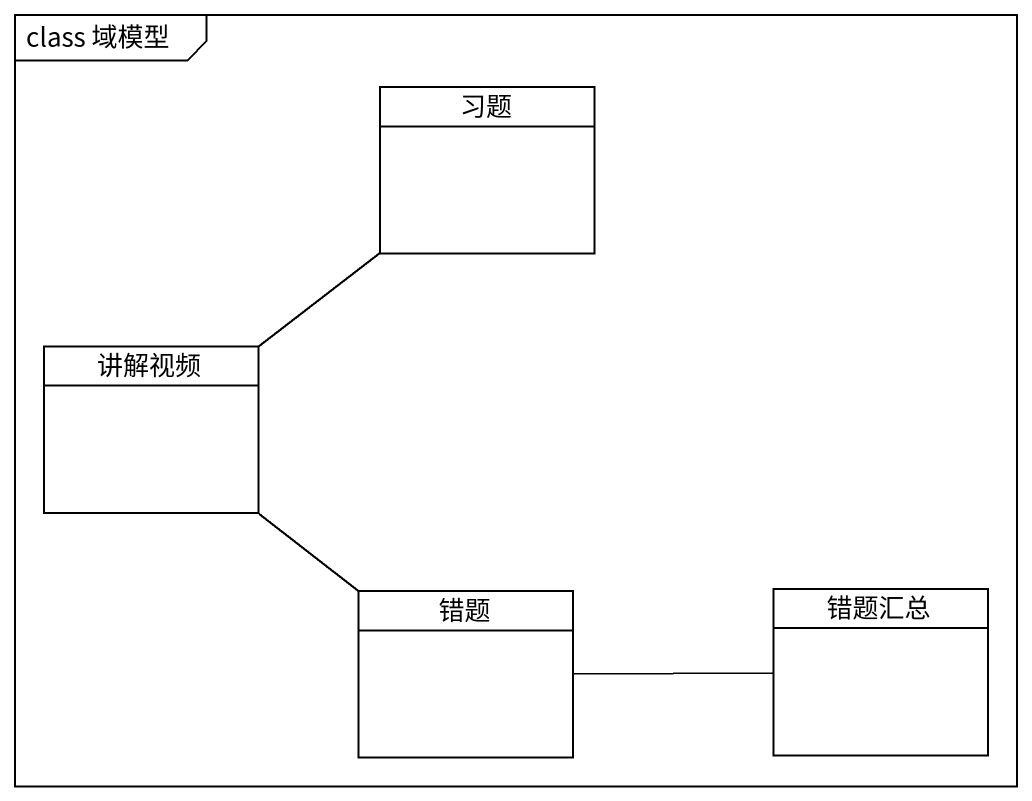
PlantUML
@startuml
mainframe class 域模型
hide circle
hide empty members
class 习题
class 讲解视频
class 错题汇总
class 错题
习题 -- 讲解视频
讲解视频 -- 错题
错题 -right- 错题汇总
@enduml
